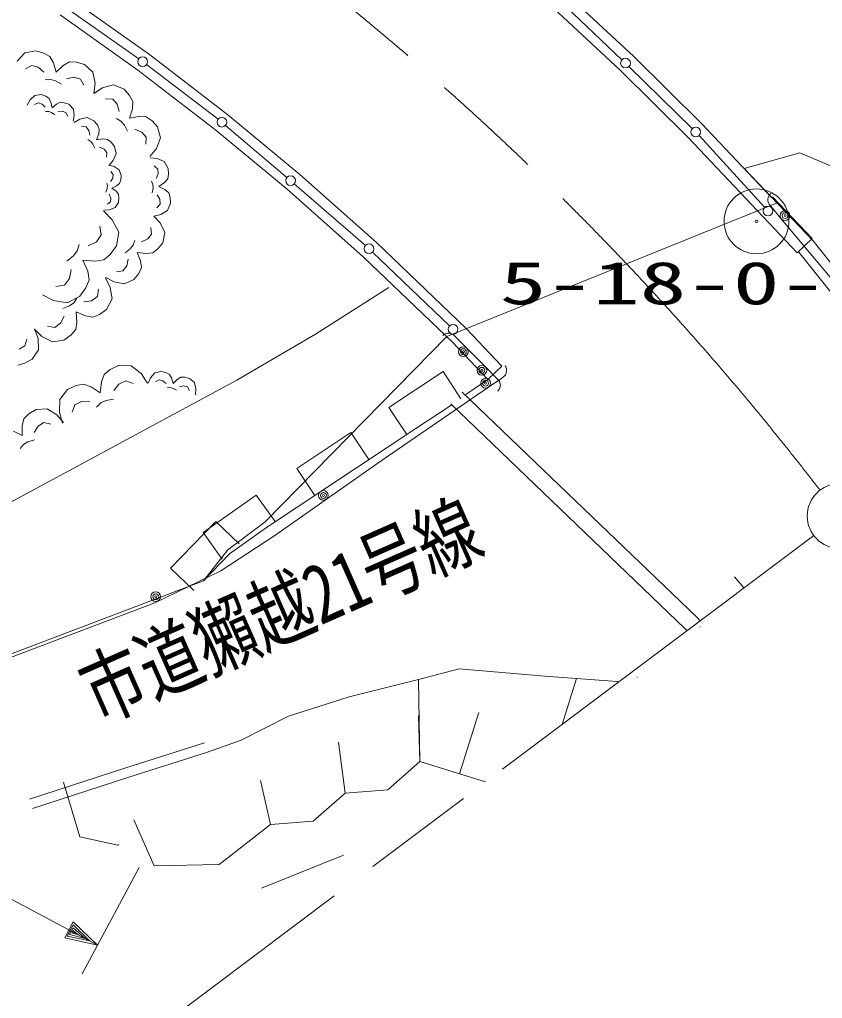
# Model space of a CAD drawing. Units: millimetres, scale not verified. Extents: x 40000 to 680000, y 20000 to 380000.
# Drawn here: x 533798 to 558546, y 241090 to 271288 of the extents above; entities that cross this region are included whole.
import ezdxf
from ezdxf.enums import TextEntityAlignment as Align

# ---------------------------------------------------------------- set-up
doc = ezdxf.new("R2010")
doc.units = ezdxf.units.MM
doc.header["$LTSCALE"] = 1000
doc.linetypes.add('CHAIN', pattern=[18.5, 12, -1.5, 3.5, -1.5])
for name, color, linetype, lineweight in [('M-BGD', 7, 'Continuous', 13), ('M-BMK', 2, 'CHAIN', 13), ('M-BMK-SRVR', 3, 'Continuous', 13), ('M-STR-HTXT', 7, 'Continuous', 13), ('M-STR-STR1', 1, 'Continuous', 13)]:
    doc.layers.add(name, color=color, linetype=linetype, lineweight=lineweight)
doc.layers.add('M-BGD-HTXT', color=7, linetype='Continuous')
doc.styles.add('ＭＳ ゴシック', font='')
doc.styles.get('ＭＳ ゴシック').set_extended_font_data('MS Gothic')

msp = doc.modelspace()

# ---------------------------------------------------------------- linework, layer by layer
at = {"layer": 'M-BGD'}
for p, q in [((550518, 272216), (552735, 270152)), ((537799, 270205), (535392, 271929)), ((552368, 270048), (550441, 271879)), ((535336, 271581), (537469, 270077)), ((550110, 271776), (552312, 269725)), ((537442, 269723), (535051, 271435)), ((533956, 270258), (534299, 270324)), ((534299, 270324), (534549, 270254)), ((533722, 270000), (533956, 270258)), ((534549, 270254), (534735, 270147)), ((534735, 270147), (534843, 269955)), ((535144, 269871), (535336, 269979)), ((535336, 269979), (535550, 269973)), ((535550, 269973), (535801, 269902)), ((540220, 268344), (537799, 270205)), ((552735, 270152), (554833, 268073)), ((533980, 269765), (534172, 269873)), ((534172, 269873), (534373, 269817)), ((534373, 269817), (534545, 269661)), ((534843, 269955), (534923, 269662)), ((534923, 269662), (535144, 269871)), ((535801, 269902), (536059, 269668)), ((536059, 269668), (536125, 269325)), ((539846, 267875), (537442, 269723)), ((537711, 269899), (539915, 268213)), ((552312, 269725), (554403, 267654)), ((554535, 267926), (552584, 269839)), ((534589, 269432), (534753, 269440)), ((534753, 269440), (534903, 269398)), ((534903, 269398), (535089, 269292)), ((535246, 269464), (535474, 269508)), ((535474, 269508), (535674, 269452)), ((535674, 269452), (535782, 269259)), ((536090, 269012), (536358, 269180)), ((536125, 269325), (536091, 269011)), ((536358, 269180), (536695, 269270)), ((536695, 269270), (537019, 269140)), ((537019, 269140), (537191, 268946)), ((534034, 268649), (534122, 268808)), ((534122, 268808), (534267, 268948)), ((534267, 268948), (534467, 268973)), ((534467, 268973), (534608, 268923)), ((534608, 268923), (534712, 268855)), ((534712, 268855), (534766, 268740)), ((536448, 268843), (536669, 268830)), ((536669, 268830), (536807, 268674)), ((537191, 268946), (537290, 268756)), ((534262, 268663), (534377, 268718)), ((534377, 268718), (534490, 268678)), ((534490, 268678), (534583, 268582)), ((534766, 268740), (534801, 268568)), ((534801, 268568), (534936, 268680)), ((534936, 268680), (535051, 268735)), ((534979, 268442), (535112, 268458)), ((535051, 268735), (535174, 268723)), ((535112, 268458), (535226, 268418)), ((535174, 268723), (535316, 268673)), ((535316, 268673), (535455, 268528)), ((535455, 268528), (535480, 268329)), ((536807, 268674), (536867, 268450)), ((537277, 268536), (537186, 268246)), ((537290, 268756), (537277, 268536)), ((534600, 268449), (534695, 268447)), ((534695, 268447), (534780, 268417)), ((534780, 268417), (534883, 268349)), ((535226, 268418), (535280, 268304)), ((535480, 268329), (535448, 268149)), ((535477, 268113), (535658, 268214)), ((535658, 268214), (535880, 268263)), ((535880, 268263), (536088, 268168)), ((536088, 268168), (536195, 268036)), ((536781, 268234), (536923, 268152)), ((537186, 268246), (537484, 268302)), ((537484, 268302), (537705, 268289)), ((537705, 268289), (537882, 268168)), ((537882, 268168), (538054, 267974)), ((542438, 266510), (540220, 268344)), ((535706, 267992), (535850, 267976)), ((535850, 267976), (535935, 267870)), ((535935, 267870), (535967, 267722)), ((536195, 268036), (536253, 267909)), ((536253, 267909), (536238, 267765)), ((536923, 268152), (537027, 268035)), ((537027, 268035), (537126, 267845)), ((537350, 267905), (537566, 267819)), ((538054, 267974), (538145, 267637)), ((542047, 266055), (539846, 267875)), ((540148, 268024), (542037, 266416)), ((554833, 268073), (556981, 265797)), ((535904, 267584), (535995, 267525)), ((536238, 267765), (536170, 267579)), ((536170, 267579), (536366, 267607)), ((536366, 267607), (536510, 267591)), ((536510, 267591), (536621, 267507)), ((537566, 267819), (537704, 267663)), ((537704, 267663), (537691, 267443)), ((538145, 267637), (538015, 267313)), ((554403, 267654), (556545, 265385)), ((556771, 265495), (554744, 267710)), ((535995, 267525), (536059, 267446)), ((536059, 267446), (536118, 267319)), ((536266, 267351), (536405, 267288)), ((536405, 267288), (536490, 267182)), ((536621, 267507), (536728, 267374)), ((536728, 267374), (536777, 267151)), ((538015, 267313), (537816, 267067)), ((536490, 267182), (536475, 267039)), ((536777, 267151), (536682, 266944)), ((537819, 267021), (538037, 266999)), ((538037, 266999), (538259, 266906)), ((557847, 267179), (556138, 266690)), ((559058, 266658), (557847, 267179)), ((536682, 266944), (536545, 266789)), ((536546, 266801), (536710, 266756)), ((536710, 266756), (536868, 266654)), ((536868, 266654), (536934, 266479)), ((537943, 266777), (538058, 266676)), ((538058, 266676), (538067, 266532)), ((538259, 266906), (538381, 266697)), ((538381, 266697), (538393, 266517)), ((558260, 264460), (556138, 266690)), ((536672, 266394), (536605, 266288)), ((536609, 266597), (536684, 266505)), ((536684, 266505), (536672, 266394)), ((536934, 266479), (536920, 266339)), ((538067, 266532), (538005, 266384)), ((538366, 266371), (538266, 266257)), ((538393, 266517), (538366, 266371)), ((544801, 264410), (542438, 266510)), ((536498, 266074), (536458, 265966)), ((536487, 266244), (536506, 266158)), ((536506, 266158), (536498, 266074)), ((536788, 266156), (536640, 266087)), ((536640, 266087), (536770, 265989)), ((536880, 266231), (536788, 266156)), ((536920, 266339), (536880, 266231)), ((537866, 266303), (537909, 266197)), ((537916, 266090), (537889, 265944)), ((537909, 266197), (537916, 266090)), ((538266, 266257), (538093, 266137)), ((538093, 266137), (538280, 266041)), ((538280, 266041), (538394, 265940)), ((544394, 263969), (542047, 266055)), ((542265, 266220), (544459, 264315)), ((536564, 265898), (536608, 265781)), ((536608, 265781), (536596, 265670)), ((536770, 265989), (536845, 265897)), ((536845, 265897), (536861, 265782)), ((536861, 265782), (536847, 265643)), ((538037, 265881), (538119, 265742)), ((538119, 265742), (538128, 265598)), ((538394, 265940), (538440, 265799)), ((538440, 265799), (538451, 265619)), ((556865, 265748), (556876, 265797)), ((556867, 265698), (556865, 265748)), ((556876, 265797), (556903, 265858)), ((556903, 265858), (556935, 265898)), ((556935, 265898), (556958, 265917)), ((557011, 265824), (558232, 264529)), ((536596, 265670), (536504, 265595)), ((536745, 265485), (536570, 265419)), ((536847, 265643), (536745, 265485)), ((538128, 265598), (538027, 265484)), ((538451, 265619), (538357, 265397)), ((556883, 265633), (556867, 265698)), ((556907, 265588), (556883, 265633)), ((556958, 265527), (556907, 265588)), ((557279, 265143), (556958, 265527)), ((536383, 265386), (536656, 265108)), ((536570, 265419), (536400, 265409)), ((538149, 265275), (537936, 265225)), ((537937, 265227), (538135, 265012)), ((538357, 265397), (538149, 265275)), ((556545, 265385), (557766, 264090)), ((559847, 262065), (557279, 265143)), ((536275, 264911), (536317, 264643)), ((536656, 265108), (536854, 264727)), ((537844, 264873), (537869, 264671)), ((538135, 265012), (538273, 264721)), ((536317, 264643), (536166, 264436)), ((536854, 264727), (536783, 264304)), ((537869, 264671), (537751, 264520)), ((538273, 264721), (538210, 264405)), ((535630, 264351), (535569, 264158)), ((536166, 264436), (535912, 264304)), ((536783, 264304), (536594, 264045)), ((537296, 264326), (537208, 264213)), ((537347, 264470), (537296, 264326)), ((537751, 264520), (537557, 264427)), ((538210, 264405), (538062, 264216)), ((547566, 261757), (544801, 264410)), ((557766, 264090), (558232, 264529)), ((558260, 264460), (560226, 261987)), ((535456, 264003), (535253, 263834)), ((535569, 264158), (535456, 264003)), ((536594, 264045), (536392, 263876)), ((537208, 264213), (537052, 264091)), ((537704, 264069), (537426, 264103)), ((537426, 264103), (537527, 263842)), ((537906, 264094), (537704, 264069)), ((538062, 264216), (537906, 264094)), ((547150, 261324), (544394, 263969)), ((544680, 264112), (547054, 261836)), ((557821, 264112), (559783, 261645)), ((536124, 263834), (535752, 263867)), ((535752, 263867), (535898, 263523)), ((536392, 263876), (536124, 263834)), ((537102, 263687), (536984, 263535)), ((537144, 263897), (537102, 263687)), ((537552, 263640), (537472, 263459)), ((537527, 263842), (537552, 263640)), ((535385, 263580), (535338, 263297)), ((535898, 263523), (535940, 263255)), ((536718, 263195), (536461, 263334)), ((536984, 263535), (536782, 263510)), ((537472, 263459), (537324, 263270)), ((535187, 263090), (534919, 263048)), ((535338, 263297), (535187, 263090)), ((535940, 263255), (535841, 263010)), ((536443, 263320), (536589, 263026)), ((536589, 263026), (536647, 262669)), ((537034, 263131), (536718, 263195)), ((537324, 263270), (537034, 263131)), ((534848, 262625), (534500, 262799)), ((535653, 262751), (535272, 262554)), ((535841, 263010), (535653, 262751)), ((536195, 262742), (536019, 262615)), ((536231, 262968), (536195, 262742)), ((535272, 262554), (534848, 262625)), ((535336, 262455), (535129, 262372)), ((535467, 262550), (535336, 262455)), ((535567, 262688), (535467, 262550)), ((536019, 262615), (535781, 262576)), ((536647, 262669), (536479, 262348)), ((535168, 262134), (535056, 261920)), ((535827, 262143), (535538, 262267)), ((535538, 262267), (535565, 261954)), ((536053, 262107), (535827, 262143)), ((536260, 262189), (536053, 262107)), ((536479, 262348), (536260, 262189)), ((534881, 261793), (534655, 261830)), ((535056, 261920), (534881, 261793)), ((535565, 261954), (535528, 261727)), ((534487, 261509), (534254, 261740)), ((534262, 261745), (534369, 261447)), ((535385, 261557), (535166, 261399)), ((535528, 261727), (535385, 261557)), ((546843, 261539), (546872, 261567)), ((546872, 261567), (546928, 261595)), ((546928, 261595), (546985, 261609)), ((546985, 261609), (547056, 261609)), ((547056, 261609), (547112, 261595)), ((547112, 261595), (547176, 261559)), ((547176, 261559), (547232, 261502)), ((548666, 260598), (547566, 261757)), ((533961, 261218), (533780, 261116)), ((534021, 261430), (533961, 261218)), ((534369, 261447), (534386, 261099)), ((534808, 261341), (534487, 261509)), ((535166, 261399), (534808, 261341)), ((541368, 255793), (546973, 261506)), ((548231, 260185), (547131, 261344)), ((547232, 261502), (547584, 261148)), ((534386, 261099), (534190, 260810)), ((547584, 261148), (548156, 260572)), ((533964, 260683), (533757, 260626)), ((534190, 260810), (533964, 260683)), ((536587, 260492), (536850, 260615)), ((536850, 260615), (537239, 260606)), ((537239, 260606), (537544, 260365)), ((548766, 260605), (548789, 260572)), ((536319, 260109), (536402, 260341)), ((536402, 260341), (536587, 260492)), ((537544, 260365), (537745, 260075)), ((537836, 260238), (537967, 260391)), ((537967, 260391), (538163, 260435)), ((538163, 260435), (538308, 260399)), ((538308, 260399), (538418, 260341)), ((538418, 260341), (538483, 260231)), ((546854, 260427), (545185, 259325)), ((547405, 259592), (546854, 260427)), ((548156, 260572), (548508, 260218)), ((548666, 260598), (548231, 260185)), ((548773, 260330), (548727, 260274)), ((548797, 260383), (548773, 260330)), ((548789, 260572), (548806, 260511)), ((548810, 260453), (548797, 260383)), ((548806, 260511), (548810, 260453)), ((535538, 259999), (535772, 260045)), ((535772, 260045), (536004, 259961)), ((536285, 259773), (536319, 260109)), ((536701, 259841), (536862, 260044)), ((536862, 260044), (537072, 260143)), ((537072, 260143), (537303, 260060)), ((537763, 260070), (537836, 260238)), ((537989, 260107), (538098, 260173)), ((538098, 260173), (538214, 260144)), ((538214, 260144), (538316, 260057)), ((538483, 260231), (538535, 260064)), ((538535, 260064), (538658, 260188)), ((538658, 260188), (538767, 260254)), ((538767, 260254), (538891, 260254)), ((538891, 260254), (539036, 260218)), ((539036, 260218), (539189, 260087)), ((539189, 260087), (539233, 259891)), ((548231, 260185), (547558, 259716)), ((548661, 260229), (548249, 259946)), ((548508, 260218), (548564, 260161)), ((548564, 260161), (548592, 260118)), ((548592, 260118), (548613, 260055)), ((548613, 260055), (548620, 260005)), ((548620, 260005), (548613, 259956)), ((548727, 260274), (548661, 260229)), ((535034, 259570), (535275, 259875)), ((535275, 259875), (535538, 259999)), ((536004, 259961), (536285, 259773)), ((538346, 259926), (538440, 259933)), ((538440, 259933), (538528, 259911)), ((538528, 259911), (538637, 259853)), ((538724, 259955), (538855, 259985)), ((538855, 259985), (538971, 259956)), ((538971, 259956), (539037, 259847)), ((539233, 259891), (539219, 259709)), ((548249, 259946), (544949, 257678)), ((547437, 259796), (554671, 252852)), ((548563, 259850), (548542, 259829)), ((548592, 259892), (548563, 259850)), ((548613, 259956), (548592, 259892)), ((535025, 259181), (535034, 259570)), ((535414, 259171), (535497, 259403)), ((535497, 259403), (535707, 259501)), ((535707, 259501), (535966, 259495)), ((536170, 259335), (536303, 259461)), ((536303, 259461), (536460, 259535)), ((536460, 259535), (536695, 259581)), ((547124, 259407), (546017, 258676)), ((547091, 259436), (554318, 252497)), ((533930, 258970), (534082, 259122)), ((534082, 259122), (534305, 259256)), ((534305, 259256), (534652, 259283)), ((534652, 259283), (534947, 259097)), ((534947, 259097), (535152, 258856)), ((535120, 258841), (535025, 259181)), ((545185, 259325), (545736, 258491)), ((533877, 258756), (533930, 258970)), ((534368, 258748), (534546, 258855)), ((534546, 258855), (534760, 258802)), ((533610, 258595), (533878, 258453)), ((533878, 258453), (533877, 258756)), ((534243, 258551), (534368, 258748)), ((546017, 258676), (541441, 255639)), ((544009, 258544), (542343, 257438)), ((544562, 257711), (544009, 258544)), ((533923, 258176), (534057, 258257)), ((534057, 258257), (534262, 258320)), ((533816, 258051), (533923, 258176)), ((544949, 257678), (541668, 255374)), ((542343, 257438), (542896, 256604)), ((541093, 256618), (539462, 255460)), ((541672, 255803), (541093, 256618)), ((539844, 255805), (538454, 254367)), ((540563, 255110), (539844, 255805)), ((540220, 254928), (541368, 255793)), ((541441, 255639), (540272, 254809)), ((539462, 255460), (540041, 254645)), ((541668, 255374), (540005, 254282)), ((539465, 253974), (540220, 254928)), ((540272, 254809), (539465, 253974)), ((540005, 254282), (537963, 253299)), ((538454, 254367), (539173, 253672)), ((539465, 253974), (532658, 251391)), ((555836, 254096), (556122, 253752)), ((537963, 253299), (532382, 251174)), ((554671, 252852), (554780, 252743)), ((554318, 252497), (554376, 252439)), ((554776, 252546), (554764, 252561)), ((546100, 250930), (547351, 251258)), ((547351, 251258), (549985, 251035)), ((549985, 251035), (552217, 250866)), ((550526, 249545), (550965, 250961)), ((552823, 251011), (552843, 251005)), ((543955, 250398), (546100, 250930)), ((546100, 250930), (546136, 248397)), ((552217, 250866), (552255, 250844)), ((542092, 249800), (543955, 250398)), ((540626, 249060), (542092, 249800)), ((546136, 248397), (546100, 249823)), ((547363, 248017), (547950, 249911)), ((537045, 248193), (539497, 248973)), ((539588, 248688), (540626, 249060)), ((543834, 247425), (543629, 248995)), ((537136, 247907), (539588, 248688)), ((546136, 248397), (545147, 247527)), ((546136, 248397), (548164, 247769)), ((534103, 247238), (537045, 248193)), ((534196, 246953), (537136, 247907)), ((535651, 246075), (535156, 247765)), ((541531, 246452), (541225, 247815)), ((543834, 247425), (542844, 246555)), ((545147, 247527), (543834, 247425)), ((537946, 245179), (537319, 246596)), ((541531, 246452), (539950, 245218)), ((542844, 246555), (541531, 246452)), ((535651, 246075), (536830, 245820)), ((536830, 245820), (536857, 245843)), ((543786, 245508), (541251, 244490)), ((539950, 245218), (537946, 245179))]:
    msp.add_line(p, q, dxfattribs=at)
msp.add_lwpolyline([(545180, 263026), (542916, 261580), (540499, 260167), (532070, 255613), (529228, 254241)], dxfattribs=at)
for centre, radius in [((537592, 269990), 150), ((552477, 269944), 150), ((540034, 268122), 150), ((554643, 267821), 150), ((542151, 266318), 150), ((556872, 265384), 150), ((557394, 265239), 150), ((557394, 265239), 90), ((557394, 265239), 30), ((544572, 264216), 150), ((547162, 261732), 150), ((547478, 261042), 150), ((547478, 261042), 90), ((547478, 261042), 30), ((548049, 260467), 150), ((548049, 260467), 90), ((548049, 260467), 30), ((548164, 260069), 150), ((548164, 260069), 90), ((548164, 260069), 30), ((543164, 256607), 150), ((543164, 256607), 90), ((543164, 256607), 30), ((537996, 253481), 150), ((537996, 253481), 90), ((537996, 253481), 30)]:
    msp.add_circle(centre, radius, dxfattribs=at)
at = {"layer": 'M-BMK'}
msp.add_line((558278, 255372), (538269, 240330), dxfattribs=at)
msp.add_arc((487138, 201892), 90000, 37.57132, 68.92464, dxfattribs=at)
at = {"layer": 'M-BMK-SRVR'}
for centre, radius in [((556514, 265063), 1000), ((556514, 265063), 40), ((559077, 255973), 1000)]:
    msp.add_circle(centre, radius, dxfattribs=at)
at = {"layer": 'M-STR-HTXT'}
for p, q in [((516243, 253396), (536204, 242732)), ((535732, 241850), (537486, 245132)), ((535190, 242956), (535454, 243450)), ((535454, 243450), (536204, 242732)), ((535263, 243008), (535451, 243361)), ((535336, 243060), (535449, 243271)), ((535409, 243111), (535446, 243182)), ((535604, 243053), (535409, 243111)), ((535446, 243182), (535604, 243053)), ((535449, 243271), (535816, 242939)), ((535451, 243361), (535957, 242864)), ((536204, 242732), (535190, 242956)), ((535957, 242864), (535263, 243008)), ((535816, 242939), (535336, 243060))]:
    msp.add_line(p, q, dxfattribs=at)
at = {"layer": 'M-STR-STR1'}
msp.add_line((557130, 265621), (546973, 261506), dxfattribs=at)

# ---------------------------------------------------------------- texts
at = {"layer": 'M-BGD-HTXT', "style": 'ＭＳ ゴシック', "width": 0.75}
msp.add_text('市道獺越21号線', height=1833, rotation=23.805, dxfattribs=at).set_placement((536428, 249062), align=Align.BOTTOM_LEFT)
at = {"layer": 'M-BMK-SRVR', "style": 'ＭＳ ゴシック', "width": 1.6}
msp.add_text('5-18-0-1', height=1320, dxfattribs=at).set_placement((548604, 262105), align=Align.BOTTOM_LEFT)

doc.saveas('drawing.dxf')
